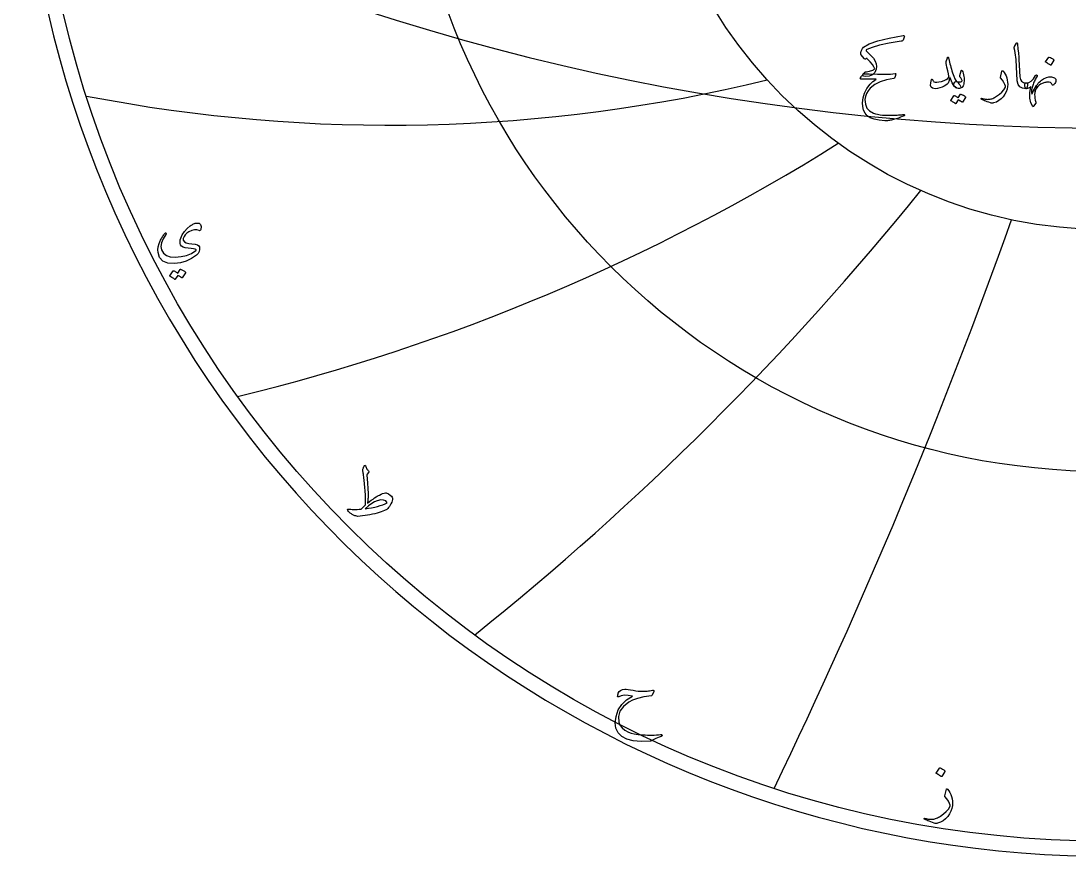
# Model space of a CAD drawing. Header units: millimetres. Extents: x -55 to 55, y -55 to 56.
# Drawn here: x -54.8 to -1.9, y -54.8 to -12.6 of the extents above; entities that cross this region are included whole.
import ezdxf

# ---------------------------------------------------------------- set-up
doc = ezdxf.new("R2010")
doc.units = ezdxf.units.MM
for name, color, linetype in [('CUT_OUTER', 1, 'Continuous'), ('ENGRAVE', 7, 'Continuous'), ('ENGRAVE_FINE', 8, 'Continuous'), ('TEXT', 5, 'Continuous')]:
    doc.layers.add(name, color=color, linetype=linetype)

msp = doc.modelspace()

# ---------------------------------------------------------------- linework, layer by layer
at = {"layer": 'CUT_OUTER'}
msp.add_arc((-0.0002, -0.0001), 54.7499, 132.89036, 87.80158, dxfattribs=at)
at = {"layer": 'ENGRAVE'}
for radius in [54, 35.3478, 23.1383]:
    msp.add_circle((0, 0), radius, dxfattribs=at)
for centre, radius, start, end in [((-36.1371, 62.5913), 80.4551, 259.026824, 283.6824), ((-67.9106, 67.9106), 102.3385, 283.613701, 302.105382), ((-124.4589, 71.8564), 147.996, 308.729876, 321.057664), ((-277.2301, 74.2836), 289.1782, 334.253386, 340.41728)]:
    msp.add_arc(centre, radius, start, end, dxfattribs=at)
at = {"layer": 'ENGRAVE_FINE'}
msp.add_arc((0, 102.5834), 120.594, 243.541053, 296.458947, dxfattribs=at)
at = {"layer": 'TEXT'}
for points in [[(-10.1938, -13.4227), (-10.2545, -13.5664), (-10.2677, -13.5896), (-10.288, -13.6079), (-10.3156, -13.6215), (-10.3503, -13.6303), (-10.9463, -13.7283), (-11.4345, -13.8307), (-11.8149, -13.9375), (-12.0876, -14.0486), (-12.1093, -14.0632), (-12.1203, -14.0782), (-12.1205, -14.0935), (-12.1099, -14.1093), (-11.9904, -14.2253), (-11.8904, -14.3273), (-11.8099, -14.4153), (-11.7491, -14.4893), (-11.666, -14.6269), (-11.6149, -14.7648), (-11.5958, -14.9031), (-11.6085, -15.0418), (-11.6824, -15.2097), (-11.7986, -15.3268), (-11.957, -15.3933), (-12.1578, -15.4091), (-12.2385, -15.3959), (-12.2792, -15.366), (-12.28, -15.3193), (-12.2409, -15.2558), (-12.2217, -15.234), (-12.2057, -15.2167), (-12.193, -15.2037), (-12.1834, -15.1951), (-12.1626, -15.1861), (-12.1419, -15.1783), (-12.1211, -15.1718), (-12.1004, -15.1664), (-12.0225, -15.1489), (-11.9519, -15.1316), (-11.8884, -15.1146), (-11.8321, -15.0977), (-11.783, -15.0804), (-11.7411, -15.0622), (-11.7064, -15.0429), (-11.6788, -15.0227), (-11.7207, -14.9249), (-11.7986, -14.8071), (-11.9123, -14.6694), (-12.062, -14.5117), (-12.07, -14.5049), (-12.078, -14.5005), (-12.086, -14.4985), (-12.094, -14.4989), (-12.1515, -14.5372), (-12.1634, -14.54), (-12.177, -14.5356), (-12.1922, -14.5241), (-12.2089, -14.5053), (-12.3686, -14.3169), (-12.3804, -14.2973), (-12.387, -14.2738), (-12.3884, -14.2462), (-12.3846, -14.2147), (-12.3656, -14.1367), (-12.3375, -14.0622), (-12.3002, -13.9913), (-12.2536, -13.9241), (-11.9558, -13.7632), (-11.5223, -13.6127), (-10.9531, -13.4726), (-10.2481, -13.3429), (-10.21, -13.3431), (-10.1882, -13.3564), (-10.1828, -13.383), (-10.1938, -13.4227)], [(-4.5285, -13.7229), (-4.5223, -13.7133), (-4.5165, -13.7069), (-4.5111, -13.7037), (-4.5061, -13.7037), (-4.4985, -13.7079), (-4.4917, -13.7205), (-4.4857, -13.7414), (-4.4805, -13.7708), (-4.4542, -14.0093), (-4.4326, -14.2299), (-4.4159, -14.4325), (-4.4039, -14.6171), (-4.3962, -14.775), (-4.3891, -14.9165), (-4.3826, -15.0416), (-4.3768, -15.1504), (-4.3717, -15.2428), (-4.3676, -15.3189), (-4.3645, -15.3785), (-4.3624, -15.4219), (-4.334, -15.5516), (-4.2714, -15.647), (-4.1744, -15.7081), (-4.043, -15.7348), (-4.0065, -15.7444), (-3.9832, -15.7668), (-3.973, -15.8019), (-3.976, -15.8498), (-3.9909, -15.9252), (-4.0071, -15.9791), (-4.0245, -16.0115), (-4.043, -16.0222), (-4.2279, -15.9979), (-4.364, -15.9248), (-4.4514, -15.8031), (-4.4901, -15.6326), (-4.4962, -15.5511), (-4.5017, -15.4694), (-4.5066, -15.3874), (-4.5109, -15.3053), (-4.5148, -15.223), (-4.5185, -15.1404), (-4.522, -15.0577), (-4.5253, -14.9748), (-4.5312, -14.8166), (-4.5396, -14.6742), (-4.5504, -14.5475), (-4.5636, -14.4366), (-4.5791, -14.3302), (-4.5971, -14.2167), (-4.6175, -14.0962), (-4.6402, -13.9688), (-4.6432, -13.9458), (-4.6426, -13.9249), (-4.6384, -13.9059), (-4.6306, -13.889)], [(-7.9487, -14.5085), (-7.9304, -14.5922), (-7.9104, -14.6774), (-7.8889, -14.7639), (-7.8657, -14.8518), (-7.841, -14.9415), (-7.8146, -15.0334), (-7.7867, -15.1275), (-7.7571, -15.2239), (-7.6974, -15.3971), (-7.643, -15.5272), (-7.5937, -15.6143), (-7.5495, -15.6582), (-7.511, -15.6843), (-7.4721, -15.7212), (-7.4328, -15.769), (-7.3931, -15.8274), (-7.3555, -15.8999), (-7.3452, -15.9544), (-7.3619, -15.9909), (-7.4058, -16.0095), (-7.5478, -15.9951), (-7.6733, -15.9009), (-7.7825, -15.7268), (-7.8753, -15.473), (-7.8773, -15.4688), (-7.8801, -15.4658), (-7.8837, -15.464), (-7.8881, -15.4634), (-7.8913, -15.464), (-7.8945, -15.4658), (-7.8976, -15.4688), (-7.9008, -15.473), (-7.9098, -15.5141), (-7.9208, -15.5576), (-7.9338, -15.6035), (-7.9487, -15.6518), (-7.9651, -15.6975), (-7.9823, -15.7356), (-8.0002, -15.7662), (-8.019, -15.7891), (-8.0865, -15.848), (-8.1707, -15.9001), (-8.2717, -15.9454), (-8.3895, -15.9839), (-8.5092, -16.0125), (-8.613, -16.0246), (-8.7008, -16.0204), (-8.7727, -15.9999), (-8.8342, -15.9484), (-8.8621, -15.8578), (-8.8565, -15.728), (-8.8174, -15.5592), (-8.8136, -15.5536), (-8.8086, -15.5496), (-8.8024, -15.5472), (-8.795, -15.5464), (-8.7862, -15.5474), (-8.7791, -15.5504), (-8.7735, -15.5554), (-8.7695, -15.5624), (-8.7543, -15.5977), (-8.7375, -15.627), (-8.7192, -15.6504), (-8.6992, -15.6678), (-8.637, -15.6909), (-8.5523, -15.6965), (-8.4453, -15.6845), (-8.316, -15.655), (-8.1781, -15.6107), (-8.0709, -15.5608), (-7.9944, -15.5053), (-7.9487, -15.4442), (-7.9412, -15.3823), (-7.9535, -15.2765), (-7.9859, -15.1269), (-8.0382, -14.9332), (-8.0633, -14.8312), (-8.0781, -14.7488), (-8.0825, -14.6859), (-8.0765, -14.6426), (-8.0158, -14.4702), (-8.0092, -14.452), (-8.0022, -14.439), (-7.9948, -14.4313), (-7.9871, -14.4287), (-7.9775, -14.4337), (-7.9679, -14.4486), (-7.9583, -14.4736), (-7.9487, -14.5085)], [(-2.9029, -14.4319), (-2.8989, -14.4279), (-2.8934, -14.4255), (-2.8862, -14.4247), (-2.8774, -14.4255), (-2.8153, -14.4506), (-2.7568, -14.4814), (-2.7019, -14.5177), (-2.6506, -14.5596), (-2.6457, -14.566), (-2.6435, -14.5724), (-2.6441, -14.5788), (-2.6475, -14.5851), (-2.7975, -14.8279), (-2.8031, -14.8336), (-2.8103, -14.835), (-2.8191, -14.832), (-2.8295, -14.8247), (-2.8385, -14.8183), (-2.8526, -14.8087), (-2.872, -14.7959), (-2.8965, -14.78), (-2.9267, -14.7608), (-2.9628, -14.7384), (-3.0049, -14.7129), (-3.053, -14.6841), (-3.0594, -14.6794), (-3.0626, -14.6746), (-3.0626, -14.6698), (-3.0594, -14.665)], [(-11.9566, -15.2781), (-11.5469, -15.2925), (-11.1926, -15.2941), (-10.8938, -15.2829), (-10.6505, -15.259), (-10.643, -15.2581), (-10.6365, -15.2586), (-10.631, -15.2605), (-10.6265, -15.2638), (-10.6232, -15.2683), (-10.6213, -15.2738), (-10.6208, -15.2802), (-10.6217, -15.2877), (-10.628, -15.3169), (-10.6341, -15.3436), (-10.64, -15.368), (-10.6457, -15.3899), (-10.6512, -15.4095), (-10.6565, -15.4266), (-10.6616, -15.4414), (-10.6665, -15.4538), (-10.6768, -15.4735), (-10.6888, -15.4881), (-10.7024, -15.4975), (-10.7175, -15.5017), (-11.0864, -15.5686), (-11.4074, -15.6733), (-11.6804, -15.8161), (-11.9055, -15.9967), (-12.0193, -16.1266), (-12.102, -16.2642), (-12.1534, -16.4093), (-12.1738, -16.562), (-12.1542, -16.8017), (-12.0764, -16.9971), (-11.9403, -17.1482), (-11.7459, -17.255), (-11.6451, -17.2873), (-11.5343, -17.314), (-11.4135, -17.3352), (-11.2828, -17.3508), (-11.1423, -17.3609), (-10.9922, -17.3659), (-10.8325, -17.3657), (-10.6633, -17.3603), (-10.6031, -17.3569), (-10.5439, -17.3532), (-10.4857, -17.349), (-10.4285, -17.3444), (-10.3727, -17.3394), (-10.3188, -17.334), (-10.2666, -17.3282), (-10.2162, -17.322), (-10.2008, -17.3212), (-10.1898, -17.3252), (-10.1832, -17.334), (-10.181, -17.3476), (-10.1822, -17.3633), (-10.1858, -17.3755), (-10.1918, -17.3841), (-10.2002, -17.3891), (-10.2904, -17.4272), (-10.3758, -17.4617), (-10.4565, -17.4927), (-10.5323, -17.52), (-10.6032, -17.544), (-10.6688, -17.5647), (-10.7293, -17.5823), (-10.7846, -17.5967), (-10.8366, -17.6072), (-10.8872, -17.6166), (-10.9364, -17.6248), (-10.9842, -17.6318), (-11.0308, -17.6372), (-11.0764, -17.6406), (-11.121, -17.642), (-11.1646, -17.6414), (-11.4624, -17.6182), (-11.7107, -17.5679), (-11.9095, -17.4905), (-12.0588, -17.3859), (-12.1684, -17.2552), (-12.2449, -17.1025), (-12.2882, -16.9278), (-12.2984, -16.7312), (-12.267, -16.4873), (-12.1922, -16.2506), (-12.0738, -16.021), (-11.9119, -15.7987), (-11.8487, -15.7314), (-11.777, -15.667), (-11.697, -15.6053), (-11.6085, -15.5464), (-12.3814, -15.54), (-12.3999, -15.532), (-12.4077, -15.5177), (-12.4047, -15.4969), (-12.391, -15.4698), (-12.365, -15.4302), (-12.3415, -15.3947), (-12.3203, -15.3632), (-12.3015, -15.3356), (-12.2852, -15.3123), (-12.2712, -15.2933), (-12.2596, -15.2787), (-12.2505, -15.2686), (-12.2297, -15.2668), (-12.1738, -15.2678), (-12.0828, -15.2716), (-11.9566, -15.2781)], [(-7.3036, -15.54), (-7.3224, -15.5087), (-7.3404, -15.4817), (-7.3575, -15.4592), (-7.3739, -15.441), (-7.3857, -15.4254), (-7.3923, -15.4075), (-7.3937, -15.3871), (-7.3899, -15.3644), (-7.3228, -15.1217), (-7.3134, -15.1005), (-7.3012, -15.0945), (-7.2863, -15.1037), (-7.2685, -15.128), (-7.2418, -15.1797), (-7.219, -15.2422), (-7.2003, -15.3155), (-7.1855, -15.3995), (-7.1769, -15.4801), (-7.1735, -15.5592), (-7.1753, -15.6366), (-7.1823, -15.7125), (-7.1937, -15.7785), (-7.2086, -15.8362), (-7.2272, -15.8855), (-7.2494, -15.9264), (-7.2767, -15.9568), (-7.314, -15.9807), (-7.3613, -15.9983), (-7.4186, -16.0095), (-7.4773, -16.0117), (-7.532, -16.0023), (-7.5827, -15.9813), (-7.6294, -15.9488), (-7.6655, -15.9075), (-7.6845, -15.8602), (-7.6863, -15.8069), (-7.6709, -15.7476), (-7.6464, -15.6991), (-7.6174, -15.6686), (-7.5841, -15.656), (-7.5464, -15.6614), (-7.4593, -15.6823), (-7.3835, -15.6845), (-7.3188, -15.668), (-7.2653, -15.6326), (-7.2641, -15.6232), (-7.2701, -15.6047), (-7.2833, -15.5769), (-7.3036, -15.54)], [(-5.263, -15.1312), (-5.2612, -15.1255), (-5.259, -15.1209), (-5.2564, -15.1175), (-5.2534, -15.1153), (-5.2444, -15.1145), (-5.2334, -15.1185), (-5.2205, -15.1272), (-5.2055, -15.1408), (-5.1472, -15.2101), (-5.0969, -15.2901), (-5.0546, -15.3809), (-5.0203, -15.4825), (-4.9935, -15.5919), (-4.9771, -15.6997), (-4.9712, -15.8059), (-4.9755, -15.9105), (-5.0039, -16.0482), (-5.0506, -16.1803), (-5.1157, -16.3069), (-5.1991, -16.4278), (-5.2989, -16.5374), (-5.4131, -16.6266), (-5.5416, -16.6955), (-5.6845, -16.744), (-5.7228, -16.7522), (-5.7612, -16.7544), (-5.7995, -16.7506), (-5.8378, -16.7408), (-5.9261, -16.71), (-6.0059, -16.6813), (-6.077, -16.6549), (-6.1396, -16.6306), (-6.1934, -16.6086), (-6.2382, -16.5887), (-6.274, -16.571), (-6.3009, -16.5556), (-6.3065, -16.5508), (-6.3105, -16.546), (-6.3128, -16.5412), (-6.3136, -16.5364), (-6.313, -16.5302), (-6.3112, -16.5244), (-6.3083, -16.519), (-6.3041, -16.514), (-6.2987, -16.5103), (-6.2921, -16.5085), (-6.2843, -16.5087), (-6.2753, -16.5109), (-6.2206, -16.5255), (-6.1683, -16.5376), (-6.1184, -16.5471), (-6.0709, -16.554), (-6.0254, -16.5583), (-5.9815, -16.56), (-5.9392, -16.5591), (-5.8985, -16.5556), (-5.8579, -16.5491), (-5.8159, -16.5392), (-5.7724, -16.5259), (-5.7276, -16.5093), (-5.6814, -16.489), (-5.6338, -16.4649), (-5.5848, -16.4371), (-5.5344, -16.4055), (-5.3929, -16.3037), (-5.2717, -16.1931), (-5.171, -16.0737), (-5.0905, -15.9456), (-5.0853, -15.9352), (-5.0825, -15.9232), (-5.0821, -15.9097), (-5.0841, -15.8945), (-5.1177, -15.8049), (-5.1704, -15.7053), (-5.2422, -15.5957), (-5.3332, -15.4761), (-5.3372, -15.4686), (-5.3396, -15.4618), (-5.3404, -15.4558), (-5.3396, -15.4506)], [(-3.5321, -15.9967), (-3.5672, -16.0721), (-3.5927, -16.1516), (-3.6087, -16.235), (-3.6151, -16.3224), (-3.6123, -16.4135), (-3.6007, -16.5077), (-3.5804, -16.6051), (-3.5512, -16.7057), (-3.5476, -16.719), (-3.5464, -16.7304), (-3.5476, -16.7398), (-3.5512, -16.7472), (-3.6662, -16.91), (-3.6768, -16.9218), (-3.6862, -16.9284), (-3.6943, -16.9298), (-3.7013, -16.926), (-3.8107, -16.7386), (-3.8642, -16.5085), (-3.8618, -16.2356), (-3.8035, -15.92), (-3.8592, -15.9648), (-3.9177, -15.9967), (-3.979, -16.0159), (-4.043, -16.0222), (-4.0568, -16.018), (-4.0694, -16.0055), (-4.0808, -15.9845), (-4.0909, -15.9552), (-4.0967, -15.9375), (-4.1013, -15.9196), (-4.1047, -15.9016), (-4.1069, -15.8833), (-4.1085, -15.8651), (-4.1101, -15.847), (-4.1117, -15.8291), (-4.1133, -15.8115), (-4.1113, -15.7791), (-4.0989, -15.7556), (-4.0762, -15.7408), (-4.043, -15.7348), (-3.9127, -15.7057), (-3.7899, -15.6342), (-3.6748, -15.5205), (-3.5672, -15.3644), (-3.5526, -15.3446), (-3.5377, -15.3332), (-3.5223, -15.3302), (-3.5065, -15.3356), (-3.4949, -15.3458), (-3.489, -15.3572), (-3.4886, -15.3698), (-3.4937, -15.3835), (-3.522, -15.4334), (-3.5492, -15.4841), (-3.5755, -15.5356), (-3.6007, -15.5879), (-3.625, -15.641), (-3.6482, -15.6949), (-3.6705, -15.7496), (-3.6917, -15.8051), (-3.7388, -15.9562), (-3.7652, -16.0869), (-3.7708, -16.1973), (-3.7556, -16.2873), (-3.7542, -16.2901), (-3.7532, -16.2921), (-3.7526, -16.2933), (-3.7524, -16.2937), (-3.7522, -16.2933), (-3.7516, -16.2921), (-3.7506, -16.2901), (-3.7492, -16.2873), (-3.7298, -16.2415), (-3.7097, -16.1967), (-3.689, -16.1529), (-3.6678, -16.1101), (-3.6457, -16.068), (-3.6227, -16.0266), (-3.5986, -15.9858), (-3.5736, -15.9456), (-3.5554, -15.9177), (-3.5392, -15.9009), (-3.5251, -15.8953), (-3.5129, -15.9009), (-3.5069, -15.9129), (-3.5081, -15.9328), (-3.5165, -15.9608), (-3.5321, -15.9967)], [(-2.7273, -15.8242), (-2.7686, -15.7596), (-2.8223, -15.7157), (-2.8884, -15.6925), (-2.9668, -15.6901), (-3.0113, -15.6958), (-3.0554, -15.7033), (-3.0991, -15.7126), (-3.1425, -15.7236), (-3.1854, -15.7369), (-3.2279, -15.7528), (-3.27, -15.7712), (-3.3117, -15.7923), (-3.3832, -15.8402), (-3.4506, -15.9073), (-3.5141, -15.9935), (-3.5736, -16.0989), (-3.5905, -16.1226), (-3.6063, -16.1364), (-3.6209, -16.1402), (-3.6343, -16.134), (-3.6454, -16.1216), (-3.6502, -16.1069), (-3.6486, -16.0897), (-3.6406, -16.0701), (-3.6285, -16.0444), (-3.6175, -16.0214), (-3.6077, -16.0013), (-3.5991, -15.9839), (-3.5915, -15.9691), (-3.5848, -15.9568), (-3.5788, -15.9468), (-3.5736, -15.9392), (-3.5267, -15.8686), (-3.4786, -15.8035), (-3.4293, -15.744), (-3.3788, -15.6901), (-3.3271, -15.6416), (-3.2742, -15.5983), (-3.2201, -15.5602), (-3.1648, -15.5272), (-3.0229, -15.4628), (-2.891, -15.429), (-2.769, -15.426), (-2.657, -15.4538), (-2.6093, -15.4779), (-2.5748, -15.5089), (-2.5534, -15.5466), (-2.5453, -15.5911), (-2.55, -15.6518), (-2.5676, -15.7093), (-2.598, -15.7636), (-2.6411, -15.8147), (-2.6692, -15.8368), (-2.693, -15.8458), (-2.7123, -15.8416), (-2.7273, -15.8242)], [(-7.3611, -16.3065), (-7.3571, -16.3025), (-7.3515, -16.3001), (-7.3444, -16.2993), (-7.3356, -16.3001), (-7.3041, -16.3119), (-7.2737, -16.3248), (-7.2443, -16.339), (-7.2158, -16.3544), (-7.1882, -16.3711), (-7.1611, -16.3895), (-7.1347, -16.4095), (-7.1088, -16.431), (-7.1038, -16.4376), (-7.1017, -16.4446), (-7.1023, -16.452), (-7.1056, -16.4598), (-7.2589, -16.7025), (-7.2631, -16.7057), (-7.2693, -16.7057), (-7.2775, -16.7025), (-7.2877, -16.6961), (-7.2947, -16.6902), (-7.306, -16.6821), (-7.3218, -16.6718), (-7.342, -16.6594), (-7.3667, -16.6445), (-7.3963, -16.627), (-7.4306, -16.607), (-7.4697, -16.5843), (-7.5911, -16.7727), (-7.5967, -16.7785), (-7.6038, -16.7799), (-7.6126, -16.7769), (-7.623, -16.7695), (-7.632, -16.7631), (-7.6462, -16.7536), (-7.6655, -16.7408), (-7.6901, -16.7248), (-7.7202, -16.7057), (-7.7563, -16.6833), (-7.7984, -16.6578), (-7.8465, -16.629), (-7.8515, -16.6242), (-7.8537, -16.6194), (-7.8531, -16.6146), (-7.8497, -16.6099), (-7.6933, -16.3767), (-7.6893, -16.3727), (-7.6837, -16.3703), (-7.6765, -16.3695), (-7.6677, -16.3703), (-7.641, -16.379), (-7.615, -16.3891), (-7.5899, -16.4006), (-7.5655, -16.4135), (-7.542, -16.4275), (-7.5192, -16.4426), (-7.4973, -16.4587), (-7.4761, -16.4757)], [(-45.7681, -23.1801), (-45.8784, -23.1433), (-46.0014, -23.1418), (-46.1373, -23.1756), (-46.2859, -23.2448), (-46.3802, -23.3108), (-46.4587, -23.3896), (-46.5216, -23.4812), (-46.5686, -23.5855), (-46.5733, -23.6063), (-46.5737, -23.6281), (-46.5699, -23.6506), (-46.5618, -23.674), (-46.5077, -23.7469), (-46.417, -23.8018), (-46.2897, -23.8388), (-46.1258, -23.858), (-45.964, -23.8752), (-45.8464, -23.9065), (-45.7732, -23.9519), (-45.7442, -24.0113), (-45.7411, -24.1356), (-45.7655, -24.2463), (-45.8177, -24.3434), (-45.8975, -24.4269), (-46.1511, -24.6), (-46.4213, -24.7275), (-46.7081, -24.8095), (-47.0114, -24.8459), (-47.3427, -24.8229), (-47.5905, -24.7232), (-47.7549, -24.5469), (-47.8358, -24.294), (-47.8405, -24.1552), (-47.8205, -24.0045), (-47.7758, -23.8418), (-47.7064, -23.6672), (-47.6822, -23.6187), (-47.6574, -23.5719), (-47.632, -23.5267), (-47.6059, -23.4833), (-47.5789, -23.4413), (-47.5509, -23.4007), (-47.5219, -23.3613), (-47.4918, -23.3232), (-47.4756, -23.3074), (-47.4611, -23.301), (-47.4483, -23.304), (-47.4373, -23.3164), (-47.4311, -23.3317), (-47.4296, -23.347), (-47.4328, -23.3624), (-47.4407, -23.3777), (-47.5807, -23.6034), (-47.6638, -23.8069), (-47.6898, -23.9883), (-47.6587, -24.1475), (-47.5586, -24.3153), (-47.4117, -24.4337), (-47.218, -24.5027), (-46.9774, -24.5223), (-46.6691, -24.4978), (-46.3915, -24.4345), (-46.1445, -24.3326), (-45.9282, -24.1918), (-45.9152, -24.1799), (-45.9103, -24.168), (-45.9135, -24.1561), (-45.9248, -24.1441), (-45.9706, -24.122), (-46.05, -24.1033), (-46.163, -24.0879), (-46.3097, -24.076), (-46.459, -24.0577), (-46.5729, -24.0232), (-46.6514, -23.9725), (-46.6946, -23.9057), (-46.7147, -23.8271), (-46.7202, -23.7447), (-46.7113, -23.6585), (-46.6878, -23.5684), (-46.6118, -23.3915), (-46.5064, -23.2287), (-46.3717, -23.0798), (-46.2075, -22.9451), (-46.1639, -22.9131), (-46.1215, -22.8855), (-46.0804, -22.862), (-46.0406, -22.8429), (-46.0023, -22.8278), (-45.9657, -22.8165), (-45.9307, -22.809), (-45.8975, -22.8054), (-45.7677, -22.8175), (-45.688, -22.8744), (-45.6587, -22.9759), (-45.6795, -23.1222), (-45.6953, -23.1616), (-45.7153, -23.1844), (-45.7396, -23.1905), (-45.7681, -23.1801)], [(-46.7219, -25.1456), (-46.7176, -25.1414), (-46.7117, -25.1388), (-46.704, -25.138), (-46.6946, -25.1388), (-46.6611, -25.1514), (-46.6286, -25.1652), (-46.5972, -25.1803), (-46.5669, -25.1967), (-46.5374, -25.2146), (-46.5086, -25.2342), (-46.4804, -25.2555), (-46.4528, -25.2785), (-46.4475, -25.2855), (-46.4451, -25.293), (-46.4458, -25.3008), (-46.4494, -25.3091), (-46.6129, -25.568), (-46.6174, -25.5714), (-46.624, -25.5714), (-46.6327, -25.568), (-46.6435, -25.5612), (-46.651, -25.5549), (-46.6631, -25.5463), (-46.68, -25.5354), (-46.7015, -25.522), (-46.7279, -25.5062), (-46.7594, -25.4876), (-46.796, -25.4662), (-46.8377, -25.442), (-46.9672, -25.643), (-46.9731, -25.6491), (-46.9808, -25.6506), (-46.9902, -25.6474), (-47.0012, -25.6396), (-47.0108, -25.6328), (-47.0259, -25.6225), (-47.0466, -25.6089), (-47.0728, -25.5919), (-47.1049, -25.5714), (-47.1434, -25.5476), (-47.1884, -25.5203), (-47.2397, -25.4897), (-47.245, -25.4846), (-47.2473, -25.4795), (-47.2467, -25.4744), (-47.2431, -25.4692), (-47.0762, -25.2206), (-47.0719, -25.2163), (-47.0659, -25.2138), (-47.0583, -25.2129), (-47.0489, -25.2138), (-47.0204, -25.223), (-46.9927, -25.2338), (-46.9659, -25.246), (-46.9399, -25.2597), (-46.9148, -25.2748), (-46.8905, -25.2908), (-46.8671, -25.308), (-46.8445, -25.3262)], [(-37.5057, -35.221), (-37.4895, -35.184), (-37.475, -35.1512), (-37.4623, -35.1226), (-37.4512, -35.0984), (-37.442, -35.0786), (-37.435, -35.0635), (-37.4301, -35.053), (-37.4273, -35.0473), (-37.4216, -35.0398), (-37.4146, -35.0345), (-37.4063, -35.0313), (-37.3967, -35.0302), (-37.3888, -35.0315), (-37.3822, -35.0354), (-37.3769, -35.0417), (-37.3728, -35.0507), (-37.355, -35.0941), (-37.3388, -35.1324), (-37.3243, -35.1657), (-37.3115, -35.1938), (-37.3042, -35.2061), (-37.2958, -35.2193), (-37.2863, -35.2334), (-37.2758, -35.2483), (-37.2639, -35.264), (-37.2506, -35.2806), (-37.2358, -35.2981), (-37.2195, -35.3164), (-37.2093, -35.3349), (-37.2059, -35.353), (-37.2093, -35.3707), (-37.2195, -35.3879), (-37.2843, -35.4731), (-37.293, -35.4869), (-37.2987, -35.5012), (-37.3015, -35.5159), (-37.3013, -35.531), (-37.2681, -35.9059), (-37.2468, -36.2097), (-37.2374, -36.4424), (-37.24, -36.604), (-37.2435, -36.6644), (-37.2472, -36.7194), (-37.2512, -36.7691), (-37.2553, -36.8135), (-37.2597, -36.8528), (-37.2643, -36.8872), (-37.269, -36.9167), (-37.2741, -36.9413), (-37.1722, -36.8633), (-37.0778, -36.7931), (-36.9908, -36.7305), (-36.9113, -36.6756), (-36.8394, -36.6281), (-36.7754, -36.5878), (-36.7193, -36.5548), (-36.6711, -36.5291), (-36.5853, -36.4908), (-36.505, -36.461), (-36.4303, -36.4397), (-36.3611, -36.4269), (-36.3245, -36.4258), (-36.2862, -36.4329), (-36.2462, -36.448), (-36.2044, -36.4712), (-36.1218, -36.5297), (-36.0614, -36.5861), (-36.023, -36.6404), (-36.0069, -36.6926), (-36.0079, -36.7507), (-36.0213, -36.8161), (-36.0471, -36.8887), (-36.0852, -36.9685), (-36.1278, -37.0471), (-36.167, -37.1124), (-36.2027, -37.1646), (-36.2351, -37.2036), (-36.3015, -37.2527), (-36.4156, -37.3083), (-36.5774, -37.3703), (-36.7869, -37.4386), (-36.9037, -37.4725), (-37.0224, -37.5025), (-37.143, -37.5287), (-37.2655, -37.551), (-37.3896, -37.5698), (-37.5146, -37.5851), (-37.6408, -37.597), (-37.768, -37.6055), (-37.8145, -37.5962), (-37.8587, -37.5851), (-37.9005, -37.5723), (-37.94, -37.5578), (-37.9776, -37.5417), (-38.0137, -37.5238), (-38.0483, -37.5042), (-38.0814, -37.4829), (-38.1395, -37.4403), (-38.1878, -37.3977), (-38.2264, -37.3551), (-38.2551, -37.3126), (-38.2709, -37.2772), (-38.2738, -37.253), (-38.2641, -37.2398), (-38.2415, -37.2376), (-38.1777, -37.2452), (-38.1091, -37.2508), (-38.0355, -37.2546), (-37.957, -37.2564), (-37.8737, -37.2563), (-37.7854, -37.2542), (-37.6923, -37.2503), (-37.5943, -37.2444), (-37.3694, -37.023), (-37.3653, -36.934), (-37.363, -36.8442), (-37.3627, -36.7535), (-37.3643, -36.6619), (-37.3676, -36.5693), (-37.3724, -36.4754), (-37.3787, -36.3803), (-37.3865, -36.2838), (-37.3952, -36.1883), (-37.4043, -36.096), (-37.4139, -36.0069), (-37.4239, -35.921), (-37.4339, -35.8381), (-37.4435, -35.7579), (-37.4527, -35.6806), (-37.4614, -35.6059), (-37.4696, -35.5368), (-37.4772, -35.4761), (-37.4841, -35.4236), (-37.4904, -35.3794), (-37.496, -35.3433), (-37.501, -35.3151), (-37.5054, -35.2948), (-37.5091, -35.2823), (-37.5114, -35.2683), (-37.5117, -35.2534), (-37.5097, -35.2376), (-37.5057, -35.221)], [(-36.7767, -36.8152), (-36.9085, -36.8699), (-37.0552, -36.9557), (-37.2168, -37.0726), (-37.3933, -37.2206), (-37.2222, -37.1994), (-37.0599, -37.1733), (-36.9063, -37.1424), (-36.7614, -37.1065), (-36.6254, -37.0661), (-36.4987, -37.0217), (-36.381, -36.9733), (-36.2726, -36.9208), (-36.3462, -36.8299), (-36.4548, -36.782), (-36.5983, -36.7771), (-36.7767, -36.8152)], [(-22.8309, -46.4469), (-22.9126, -46.6308), (-22.9201, -46.6429), (-22.9288, -46.6521), (-22.9388, -46.6583), (-22.9501, -46.6615), (-23.328, -46.7211), (-23.6441, -46.7943), (-23.8986, -46.8812), (-24.0912, -46.9817), (-24.3614, -47.202), (-24.5349, -47.4441), (-24.6118, -47.7079), (-24.592, -47.9934), (-24.5319, -48.148), (-24.4302, -48.2846), (-24.2867, -48.4034), (-24.1015, -48.5044), (-23.9714, -48.5495), (-23.8094, -48.5861), (-23.6154, -48.6142), (-23.3895, -48.6338), (-23.2694, -48.6395), (-23.1511, -48.6432), (-23.0344, -48.6447), (-22.9194, -48.644), (-22.8066, -48.6415), (-22.6963, -48.6372), (-22.5886, -48.6312), (-22.4834, -48.6236), (-22.4587, -48.6219), (-22.4391, -48.6236), (-22.4246, -48.6287), (-22.4153, -48.6372), (-22.4102, -48.6476), (-22.4085, -48.6585), (-22.4102, -48.6698), (-22.4153, -48.6815), (-22.419, -48.6878), (-22.4234, -48.693), (-22.4284, -48.6971), (-22.434, -48.7002), (-22.4401, -48.7029), (-22.4463, -48.7058), (-22.4528, -48.7088), (-22.4595, -48.7121), (-22.5577, -48.7434), (-22.6443, -48.776), (-22.7195, -48.8099), (-22.7832, -48.845), (-22.8239, -48.8703), (-22.8611, -48.8918), (-22.8946, -48.9095), (-22.9245, -48.9233), (-22.9504, -48.934), (-22.9718, -48.9421), (-22.9887, -48.9476), (-23.0012, -48.9506), (-23.467, -48.9678), (-23.863, -48.9344), (-24.1892, -48.8503), (-24.4455, -48.7156), (-24.6307, -48.5308), (-24.7402, -48.3), (-24.7738, -48.0232), (-24.7317, -47.7004), (-24.6201, -47.3753), (-24.4455, -47.0983), (-24.2079, -46.8695), (-23.9073, -46.6887), (-24.1202, -46.648), (-24.3058, -46.6385), (-24.4642, -46.66), (-24.5954, -46.7126), (-24.6069, -46.7168), (-24.6175, -46.7194), (-24.6273, -46.7202), (-24.6363, -46.7194), (-24.6437, -46.7166), (-24.649, -46.7117), (-24.6522, -46.7047), (-24.6533, -46.6955), (-24.6486, -46.6532), (-24.6414, -46.6112), (-24.6316, -46.5697), (-24.6192, -46.5286), (-24.5758, -46.4488), (-24.5068, -46.3898), (-24.4123, -46.3517), (-24.2922, -46.3344), (-24.2162, -46.3351), (-24.121, -46.3438), (-24.0067, -46.3606), (-23.8732, -46.3855), (-23.7355, -46.4104), (-23.6084, -46.4273), (-23.4919, -46.436), (-23.3861, -46.4366), (-23.3352, -46.4344), (-23.2814, -46.4311), (-23.2245, -46.4267), (-23.1647, -46.4213), (-23.1019, -46.4146), (-23.0361, -46.4064), (-22.9673, -46.3967), (-22.8956, -46.3855), (-22.8545, -46.3843), (-22.83, -46.3941), (-22.8221, -46.4149), (-22.8309, -46.4469)], [(-8.4136, -50.3123), (-8.4094, -50.3081), (-8.4034, -50.3055), (-8.3957, -50.3047), (-8.3864, -50.3055), (-8.3201, -50.3323), (-8.2578, -50.3651), (-8.1992, -50.4039), (-8.1445, -50.4486), (-8.1392, -50.4554), (-8.1368, -50.4622), (-8.1375, -50.469), (-8.1411, -50.4758), (-8.3012, -50.7347), (-8.3072, -50.7409), (-8.3148, -50.7424), (-8.3242, -50.7392), (-8.3353, -50.7313), (-8.3448, -50.7245), (-8.36, -50.7143), (-8.3806, -50.7007), (-8.4068, -50.6836), (-8.4389, -50.6632), (-8.4775, -50.6393), (-8.5224, -50.6121), (-8.5737, -50.5814), (-8.5805, -50.5763), (-8.5839, -50.5712), (-8.5839, -50.5661), (-8.5805, -50.561)], [(-8.0662, -51.3717), (-8.0642, -51.3656), (-8.0619, -51.3607), (-8.0591, -51.357), (-8.0559, -51.3547), (-8.0464, -51.3539), (-8.0346, -51.3581), (-8.0208, -51.3675), (-8.0048, -51.382), (-7.9427, -51.4558), (-7.889, -51.5412), (-7.8439, -51.6381), (-7.8073, -51.7464), (-7.7787, -51.8631), (-7.7613, -51.9781), (-7.7549, -52.0913), (-7.7596, -52.2029), (-7.7898, -52.3498), (-7.8396, -52.4908), (-7.909, -52.6257), (-7.998, -52.7548), (-8.1045, -52.8716), (-8.2263, -52.9668), (-8.3634, -53.0403), (-8.5158, -53.092), (-8.5567, -53.1007), (-8.5976, -53.1031), (-8.6384, -53.099), (-8.6793, -53.0886), (-8.7735, -53.0557), (-8.8586, -53.0251), (-8.9345, -52.9969), (-9.0012, -52.9711), (-9.0586, -52.9475), (-9.1064, -52.9264), (-9.1446, -52.9075), (-9.1733, -52.891), (-9.1792, -52.8859), (-9.1835, -52.8808), (-9.186, -52.8757), (-9.1869, -52.8706), (-9.1862, -52.864), (-9.1843, -52.8578), (-9.1811, -52.8521), (-9.1767, -52.8467), (-9.1709, -52.8427), (-9.1639, -52.8408), (-9.1556, -52.841), (-9.146, -52.8433), (-9.0877, -52.859), (-9.0319, -52.8719), (-8.9787, -52.882), (-8.928, -52.8893), (-8.8794, -52.8939), (-8.8326, -52.8957), (-8.7875, -52.8947), (-8.744, -52.891), (-8.7007, -52.8841), (-8.6559, -52.8736), (-8.6096, -52.8594), (-8.5618, -52.8416), (-8.5125, -52.82), (-8.4617, -52.7944), (-8.4095, -52.7647), (-8.3557, -52.7309), (-8.2048, -52.6223), (-8.0755, -52.5044), (-7.968, -52.3771), (-7.8822, -52.2404), (-7.8767, -52.2293), (-7.8737, -52.2165), (-7.8733, -52.2021), (-7.8754, -52.1859), (-7.9112, -52.0903), (-7.9674, -51.984), (-8.044, -51.8672), (-8.1411, -51.7396), (-8.1454, -51.7315), (-8.1479, -51.7243), (-8.1488, -51.7179), (-8.1479, -51.7124)]]:
    msp.add_lwpolyline(points, close=True, dxfattribs=at)

doc.saveas('drawing.dxf')
